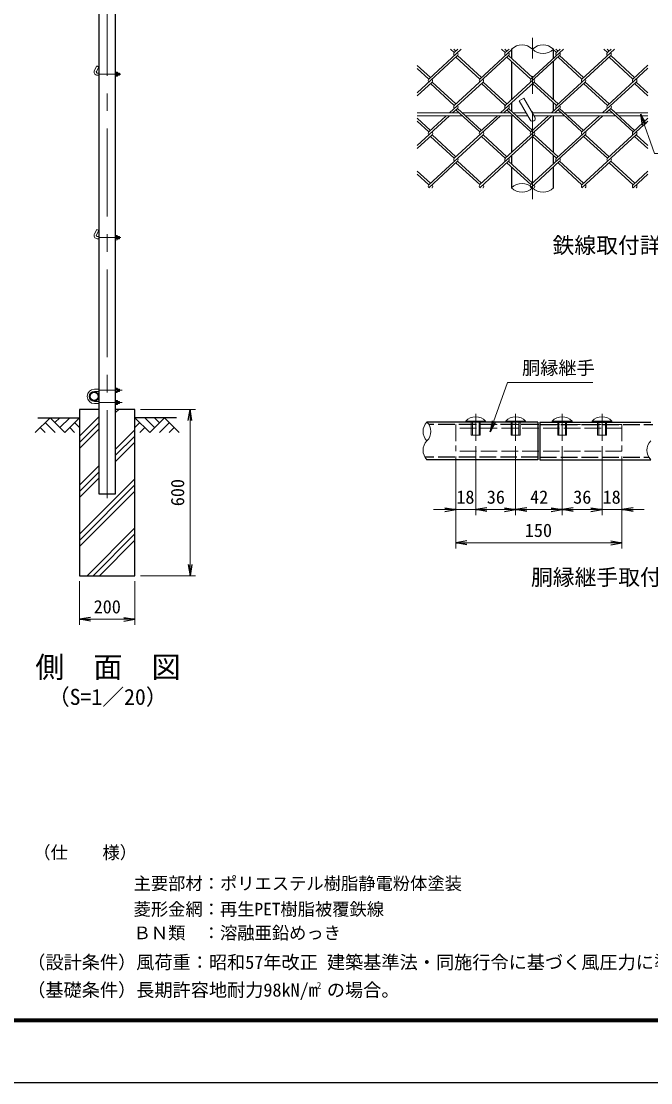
# Model space of a CAD drawing. Units: millimetres, scale not verified, with parts at other scales. Extents: x -4200 to 4200, y -2970 to 2970.
# Drawn here: x -354 to 1919, y -2970 to 861 of the extents above; entities that cross this region are included whole.
import ezdxf
from ezdxf.enums import TextEntityAlignment as Align

# ---------------------------------------------------------------- set-up
doc = ezdxf.new("R2010")
doc.units = ezdxf.units.MM
doc.header["$LTSCALE"] = 10
doc.linetypes.add('DASHED', pattern=[7.5, 6, -1.5])
doc.linetypes.add('USER1', pattern=[50.8, 31.75, -6.35, 6.35, -6.35])
for name, color, linetype, lineweight in [('0-0_D-STR1', 1, 'Continuous', 25), ('0-1_D-STR3', 3, 'Continuous', 13), ('0-2_D-BMK', 2, 'USER1', 13), ('0-3_D-STR2', 7, 'Continuous', 13), ('0-4_D-STR-DIM', 7, 'Continuous', 13), ('0-5_0', 7, 'Continuous', 25), ('0-7_D-DCR-HCH', 7, 'Continuous', 13), ('0-8_D-STR4', 7, 'Continuous', 25), ('0-9_D-BGD', 7, 'Continuous', 25), ('0-A_D-STR-TXT', 7, 'Continuous', 13), ('0-B_D-TTL-TXT', 7, 'Continuous', 25), ('0-C_D-TTL', 7, 'Continuous', 25)]:
    doc.layers.add(name, color=color, linetype=linetype, lineweight=lineweight)
doc.styles.add('ＭＳ ゴシック', font='')
doc.styles.get('ＭＳ ゴシック').set_extended_font_data('MS Gothic')

# ---------------------------------------------------------------- blocks, each defined once
blk = doc.blocks.new('_Open')
at = {"layer": '0-5_0'}
blk.add_line((-10, 1.667), (0, 0), dxfattribs=at)
blk.add_lwpolyline([(-10, -1.667), (0, 0), (-10, 0)], dxfattribs=at)

msp = doc.modelspace()

# ---------------------------------------------------------------- linework, layer by layer
at = {"layer": '0-0_D-STR1'}
for p, q in [((1416.33, 759.86), (1416.33, 726.9)), ((1567.58, 727.17), (1567.58, 759.86)), ((1416.33, 716.05), (1416.33, 577.73)), ((1567.58, 577.45), (1567.58, 716.32)), ((1416.33, 566.88), (1416.33, 536.3)), ((1567.58, 536.57), (1567.58, 566.6)), ((1416.33, 519.86), (1416.33, 387.13)), ((1567.58, 386.86), (1567.58, 519.86)), ((1416.33, 376.28), (1416.33, 345.7)), ((1567.58, 345.97), (1567.58, 376.01)), ((1416.33, 334.85), (1416.33, 259.86)), ((1567.58, 259.86), (1567.58, 335.12)), ((1510.85, -585.5), (1110.85, -585.5)), ((1510.85, -585.5), (1510.85, -721.5)), ((1518.85, -585.5), (1518.85, -721.5)), ((1518.85, -585.5), (1918.85, -585.5)), ((1510.85, -721.5), (1110.85, -721.5)), ((1518.85, -721.5), (1918.85, -721.5))]:
    msp.add_line(p, q, dxfattribs=at)
at = {"layer": '0-0_D-STR1', "linetype": 'DASHED'}
for p, q in [((1510.85, -594.7), (1118.01, -594.7)), ((1518.85, -594.7), (1926.01, -594.7)), ((1510.85, -712.3), (1103.7, -712.3)), ((1518.85, -712.3), (1911.7, -712.3))]:
    msp.add_line(p, q, dxfattribs=at)
at = {"layer": '0-0_D-STR1'}
msp.add_lwpolyline([(-73.72, 1276), (-73.72, -845), (-13.22, -845), (-13.22, 1276)], dxfattribs=at)
for radius in [17, 14.7]:
    msp.add_circle((-90.72, -493), radius, dxfattribs=at)
at = {"layer": '0-1_D-STR3'}
for p, q in [((-80.65, 699.59), (-89.65, 684)), ((-73.72, 695.59), (-82.72, 680)), ((-73.72, 695.59), (-80.65, 699.59)), ((-79.26, 674), (-73.72, 674)), ((-79.26, 666), (-73.72, 666)), ((-13.22, 677.5), (-13.22, 662.5)), ((-13.22, 677.5), (-7.42, 677.5)), ((-7.42, 673.75), (-13.22, 673.75)), ((-7.42, 666.25), (-13.22, 666.25)), ((-13.22, 662.5), (-7.42, 662.5)), ((-6.72, 675.92), (-6.72, 664.35)), ((-6.72, 674), (-0.46, 674)), ((-6.72, 673.3), (0.24, 673.3)), ((-6.72, 666.7), (0.24, 666.7)), ((-6.72, 666), (-0.46, 666)), ((-0.46, 674), (-0.46, 666)), ((0.74, 672.8), (-0.46, 674)), ((-0.46, 666), (0.74, 667.2)), ((0.74, 672.8), (0.74, 667.2)), ((0.74, 672.8), (0.74, 667.2)), ((1443.48, 573.83), (1460.8, 583.83)), ((1460.8, 583.83), (1500.62, 514.86)), ((1443.48, 573.83), (1483.3, 504.86)), ((1227.2, 529.86), (1075.29, 529.86)), ((1238.12, 519.86), (1075.29, 519.86)), ((1411.52, 529.86), (1239.05, 529.86)), ((1422.44, 519.86), (1249.96, 519.86)), ((1468.86, 529.86), (1423.37, 529.86)), ((1474.64, 519.86), (1434.28, 519.86)), ((1595.84, 529.86), (1491.96, 529.86)), ((1606.76, 519.86), (1497.73, 519.86)), ((1780.16, 529.86), (1607.68, 529.86)), ((1791.08, 519.86), (1618.6, 519.86)), ((1908.62, 529.86), (1792, 529.86)), ((1908.62, 519.86), (1802.92, 519.86)), ((-80.65, 109.59), (-89.65, 94)), ((-73.72, 105.59), (-82.72, 90)), ((-73.72, 105.59), (-80.65, 109.59)), ((-79.26, 84), (-73.72, 84)), ((-13.22, 87.5), (-13.22, 72.5)), ((-13.22, 87.5), (-7.42, 87.5)), ((-7.42, 83.75), (-13.22, 83.75)), ((-6.72, 85.92), (-6.72, 74.35)), ((-6.72, 84), (-0.46, 84)), ((-6.72, 83.3), (0.24, 83.3)), ((-6.72, 76.7), (0.24, 76.7)), ((-0.46, 84), (-0.46, 76)), ((0.74, 82.8), (-0.46, 84)), ((-0.46, 76), (0.74, 77.2)), ((0.74, 82.8), (0.74, 77.2)), ((0.74, 82.8), (0.74, 77.2)), ((-79.26, 76), (-73.72, 76)), ((-7.42, 76.25), (-13.22, 76.25)), ((-13.22, 72.5), (-7.42, 72.5)), ((-6.72, 76), (-0.46, 76)), ((-89.72, -467), (-73.72, -467)), ((-89.72, -475), (-73.72, -475)), ((-13.22, -463.5), (-7.42, -463.5)), ((-7.42, -467.25), (-13.22, -467.25)), ((-7.42, -474.75), (-13.22, -474.75)), ((-6.72, -465.08), (-6.72, -476.65)), ((-6.72, -467), (-0.92, -467)), ((-6.72, -467.7), (-0.22, -467.7)), ((-6.72, -474.3), (-0.22, -474.3)), ((-6.72, -475), (-0.92, -475)), ((-0.92, -467), (0.28, -468.2)), ((-0.92, -475), (-0.92, -467)), ((0.28, -473.8), (-0.92, -475)), ((0.28, -473.8), (0.28, -468.2)), ((-89.72, -511), (-73.72, -511)), ((-89.72, -519), (-73.72, -519)), ((-13.22, -522.5), (-13.22, -507.5)), ((-13.22, -507.5), (-7.42, -507.5)), ((-7.42, -511.25), (-13.22, -511.25)), ((-7.42, -518.75), (-13.22, -518.75)), ((-13.22, -522.5), (-7.42, -522.5)), ((-6.72, -520.92), (-6.72, -509.35)), ((-6.72, -511), (-0.92, -511)), ((-6.72, -511.7), (-0.22, -511.7)), ((-6.72, -518.3), (-0.22, -518.3)), ((-6.72, -519), (-0.92, -519)), ((-0.92, -511), (0.28, -512.2)), ((0.28, -517.8), (0.28, -512.2)), ((1251.25, -582.72), (1322.45, -582.72)), ((1251.25, -582.72), (1251.25, -585.5)), ((1251.25, -585.5), (1322.45, -585.5)), ((1322.45, -582.72), (1322.45, -585.5)), ((1395.25, -582.72), (1466.45, -582.72)), ((1395.25, -582.72), (1395.25, -585.5)), ((1395.25, -585.5), (1466.45, -585.5)), ((1466.45, -582.72), (1466.45, -585.5)), ((1634.45, -582.72), (1563.25, -582.72)), ((1563.25, -582.72), (1563.25, -585.5)), ((1634.45, -585.5), (1563.25, -585.5)), ((1634.45, -582.72), (1634.45, -585.5)), ((1778.45, -582.72), (1707.25, -582.72)), ((1707.25, -582.72), (1707.25, -585.5)), ((1778.45, -585.5), (1707.25, -585.5)), ((1778.45, -582.72), (1778.45, -585.5))]:
    msp.add_line(p, q, dxfattribs=at)
at = {"layer": '0-1_D-STR3', "linetype": 'DASHED'}
for p, q in [((1214.85, -594.7), (1214.85, -690.29)), ((1814.85, -594.7), (1214.85, -594.7)), ((1814.85, -607.5), (1214.85, -607.5)), ((1270.85, -585.5), (1270.85, -633.5)), ((1274.85, -585.5), (1274.85, -633.5)), ((1298.85, -585.5), (1298.85, -633.5)), ((1302.85, -585.5), (1302.85, -633.5)), ((1414.85, -585.5), (1414.85, -633.5)), ((1418.85, -585.5), (1418.85, -633.5)), ((1442.85, -585.5), (1442.85, -633.5)), ((1446.85, -585.5), (1446.85, -633.5)), ((1582.85, -585.5), (1582.85, -633.5)), ((1586.85, -585.5), (1586.85, -633.5)), ((1610.85, -585.5), (1610.85, -633.5)), ((1614.85, -585.5), (1614.85, -633.5)), ((1726.85, -585.5), (1726.85, -633.5)), ((1730.85, -585.5), (1730.85, -633.5)), ((1754.85, -585.5), (1754.85, -633.5)), ((1758.85, -585.5), (1758.85, -633.5)), ((1814.85, -594.7), (1814.85, -690.29)), ((1270.85, -633.5), (1302.85, -633.5)), ((1414.85, -633.5), (1446.85, -633.5)), ((1614.85, -633.5), (1582.85, -633.5)), ((1758.85, -633.5), (1726.85, -633.5)), ((1814.85, -690.29), (1214.85, -690.29))]:
    msp.add_line(p, q, dxfattribs=at)
at = {"layer": '0-1_D-STR3'}
for points in [[(-13.22, -463.5), (-13.22, -478.5), (-7.42, -478.5)], [(0.28, -517.8), (-0.92, -519), (-0.92, -511)]]:
    msp.add_lwpolyline(points, dxfattribs=at)
for centre, radius, start, end in [((-79.26, 678), 12, 150, 270), ((-79.26, 678), 4, 150, 270), ((-17.12, 670), 10.39, 338.85295, 21.14705), ((-9.52, 675.62), 2.81, 318.21899, 41.78101), ((-9.58, 664.37), 2.86, 319.0514, 40.9486), ((1491.96, 509.86), 10, 210, 30), ((-79.26, 88), 12, 150, 270), ((-79.26, 88), 4, 150, 270), ((-17.12, 80), 10.39, 338.85295, 21.14705), ((-9.52, 85.62), 2.81, 318.21899, 41.78101), ((-9.58, 74.37), 2.86, 319.0514, 40.9486), ((-89.72, -493), 26, 90, 270), ((-89.72, -493), 18, 90, 270), ((-17.12, -471), 10.39, 338.85295, 21.14705), ((-9.52, -465.38), 2.81, 318.21899, 41.78101), ((-9.58, -476.63), 2.86, 319.0514, 40.9486), ((-17.12, -515), 10.39, 338.85295, 21.14705), ((-9.58, -509.38), 2.86, 319.0514, 40.9486), ((-9.52, -520.63), 2.81, 318.21899, 41.78101), ((1286.85, -613.1), 46.8, 40.47549, 139.52451), ((1430.85, -613.1), 46.8, 40.47549, 139.52451), ((1598.85, -613.1), 46.8, 40.47549, 139.52451), ((1742.85, -613.1), 46.8, 40.47549, 139.52451)]:
    msp.add_arc(centre, radius, start, end, dxfattribs=at)
at = {"layer": '0-2_D-BMK'}
for p, q in [((-43.47, -860), (-43.47, 1300)), ((1491.96, 218.19), (1491.96, 801.52)), ((-73.72, 670), (5.63, 670)), ((-73.72, 80), (5.63, 80)), ((-73.72, -471), (9.87, -471)), ((-73.72, -515), (9.87, -515)), ((1286.85, -556.36), (1286.85, -652.79)), ((1430.85, -556.36), (1430.85, -652.79)), ((1598.85, -556.36), (1598.85, -652.79)), ((1742.85, -556.36), (1742.85, -652.79))]:
    msp.add_line(p, q, dxfattribs=at)
at = {"layer": '0-3_D-STR2'}
for p, q in [((1221.25, 736.76), (1075.29, 603.01)), ((1234.61, 759.86), (1117.25, 652.31)), ((1209.41, 747.61), (1196.05, 759.86)), ((1215.33, 753.04), (1207.89, 759.86)), ((1222.77, 759.86), (1209.41, 747.61)), ((1405.57, 736.76), (1209.41, 557.01)), ((1301.57, 652.31), (1215.33, 731.34)), ((1307.49, 657.74), (1221.25, 736.76)), ((1418.93, 759.86), (1301.57, 652.31)), ((1393.73, 747.61), (1380.37, 759.86)), ((1399.65, 753.04), (1392.21, 759.86)), ((1407.09, 759.86), (1393.73, 747.61)), ((1589.89, 736.76), (1393.73, 557.01)), ((1485.89, 652.31), (1399.65, 731.34)), ((1491.81, 657.74), (1405.57, 736.76)), ((1603.25, 759.86), (1485.89, 652.31)), ((1578.05, 747.61), (1564.69, 759.86)), ((1583.97, 753.04), (1576.53, 759.86)), ((1591.41, 759.86), (1578.05, 747.61)), ((1774.21, 736.76), (1578.05, 557.01)), ((1670.21, 652.31), (1583.97, 731.34)), ((1676.13, 657.74), (1589.89, 736.76)), ((1787.57, 759.86), (1670.21, 652.31)), ((1762.37, 747.61), (1749.01, 759.86)), ((1768.29, 753.04), (1760.85, 759.86)), ((1775.73, 759.86), (1762.37, 747.61)), ((1854.53, 652.31), (1768.29, 731.34)), ((1860.45, 657.74), (1774.21, 736.76)), ((1123.17, 657.74), (1075.29, 701.61)), ((1117.25, 652.31), (1075.29, 690.76)), ((1908.62, 691.03), (1762.37, 557.01)), ((1908.62, 701.88), (1854.53, 652.31)), ((1129.09, 641.46), (1075.29, 592.16)), ((1209.41, 557.01), (1123.17, 636.04)), ((1215.33, 562.44), (1129.09, 641.46)), ((1313.41, 641.46), (1191.62, 529.86)), ((1393.73, 557.01), (1307.49, 636.04)), ((1399.65, 562.44), (1313.41, 641.46)), ((1497.73, 641.46), (1375.94, 529.86)), ((1578.05, 557.01), (1491.81, 636.04)), ((1583.97, 562.44), (1497.73, 641.46)), ((1682.05, 641.46), (1560.25, 529.86)), ((1762.37, 557.01), (1676.13, 636.04)), ((1768.29, 562.44), (1682.05, 641.46)), ((1866.37, 641.46), (1744.57, 529.86)), ((1908.62, 591.89), (1860.45, 636.04)), ((1908.62, 602.74), (1866.37, 641.46)), ((1221.25, 546.16), (1203.46, 529.86)), ((1301.57, 461.71), (1215.33, 540.74)), ((1307.49, 467.14), (1221.25, 546.16)), ((1405.57, 546.16), (1387.78, 529.86)), ((1485.89, 461.71), (1399.65, 540.74)), ((1491.81, 467.14), (1405.57, 546.16)), ((1589.89, 546.16), (1572.1, 529.86)), ((1670.21, 461.71), (1583.97, 540.74)), ((1676.13, 467.14), (1589.89, 546.16)), ((1774.21, 546.16), (1756.42, 529.86)), ((1854.68, 461.58), (1768.29, 540.74)), ((1860.6, 467), (1774.21, 546.16)), ((1192.54, 519.86), (1075.29, 412.42)), ((1123.17, 467.14), (1075.29, 511.01)), ((1117.25, 461.71), (1075.29, 500.16)), ((1180.7, 519.86), (1117.25, 461.71)), ((1376.86, 519.86), (1209.41, 366.41)), ((1365.02, 519.86), (1301.57, 461.71)), ((1561.18, 519.86), (1393.73, 366.41)), ((1549.34, 519.86), (1485.89, 461.71)), ((1745.5, 519.86), (1578.05, 366.41)), ((1733.66, 519.86), (1670.21, 461.71)), ((1908.62, 500.16), (1762.52, 366.28)), ((1908.62, 511.01), (1854.68, 461.58)), ((1129.09, 450.86), (1075.29, 401.56)), ((1313.56, 450.73), (1117.4, 270.98)), ((1209.56, 366.28), (1123.17, 445.44)), ((1215.48, 371.7), (1129.09, 450.86)), ((1497.73, 450.86), (1301.57, 271.12)), ((1393.73, 366.41), (1307.49, 445.44)), ((1399.65, 371.84), (1313.41, 450.86)), ((1682.05, 450.86), (1485.89, 271.12)), ((1578.05, 366.41), (1491.81, 445.44)), ((1583.97, 371.84), (1497.73, 450.86)), ((1866.52, 450.73), (1670.36, 270.98)), ((1762.52, 366.28), (1676.13, 445.44)), ((1768.44, 371.7), (1682.05, 450.86)), ((1908.62, 401.29), (1860.6, 445.3)), ((1908.62, 412.14), (1866.52, 450.73)), ((1221.4, 355.43), (1117.1, 259.86)), ((1301.57, 271.12), (1215.33, 350.14)), ((1307.49, 276.54), (1221.25, 355.56)), ((1405.57, 355.56), (1301.13, 259.86)), ((1485.89, 271.12), (1399.65, 350.14)), ((1491.81, 276.54), (1405.57, 355.56)), ((1589.89, 355.56), (1485.45, 259.86)), ((1670.36, 270.98), (1583.97, 350.14)), ((1676.28, 276.41), (1589.89, 355.56)), ((1774.36, 355.43), (1670.06, 259.86)), ((1854.82, 270.84), (1768.44, 350)), ((1860.74, 276.27), (1774.36, 355.43)), ((1123.32, 276.41), (1075.29, 320.41)), ((1117.4, 270.98), (1075.29, 309.56)), ((1908.62, 309.29), (1854.68, 259.86)), ((1908.62, 320.14), (1854.82, 270.84)), ((1129.24, 260.13), (1128.94, 259.86)), ((1129.54, 259.86), (1129.24, 260.13)), ((1313.41, 260.26), (1312.97, 259.86)), ((1313.86, 259.86), (1313.41, 260.26)), ((1497.73, 260.26), (1497.29, 259.86)), ((1498.18, 259.86), (1497.73, 260.26)), ((1682.2, 260.13), (1681.9, 259.86)), ((1682.49, 259.86), (1682.2, 260.13)), ((1866.67, 259.99), (1866.52, 259.86)), ((1866.81, 259.86), (1866.67, 259.99))]:
    msp.add_line(p, q, dxfattribs=at)
for centre, start, end in [((1215.32, 742.17), 137.5, 222.5), ((1215.32, 742.17), 317.5, 42.5), ((1399.64, 742.17), 137.5, 222.5), ((1399.64, 742.17), 317.5, 42.5), ((1583.96, 742.17), 137.5, 222.5), ((1583.96, 742.17), 317.5, 42.5), ((1768.27, 742.17), 137.5, 222.5), ((1768.27, 742.17), 317.5, 42.5), ((1123.3, 646.74), 137.5, 222.5), ((1123.3, 646.74), 317.5, 42.5), ((1307.49, 646.89), 137.5, 222.5), ((1307.49, 646.89), 317.5, 42.5), ((1491.81, 646.89), 137.5, 222.5), ((1491.81, 646.89), 317.5, 42.5), ((1676.26, 646.74), 137.5, 222.5), ((1676.26, 646.74), 317.5, 42.5), ((1860.58, 646.74), 137.5, 222.5), ((1860.58, 646.74), 317.5, 42.5), ((1215.32, 551.58), 137.5, 222.5), ((1215.32, 551.58), 317.5, 42.5), ((1399.8, 551.45), 137.5, 222.5), ((1399.8, 551.45), 317.5, 42.5), ((1584.12, 551.45), 137.5, 222.5), ((1584.12, 551.45), 317.5, 42.5), ((1768.44, 551.45), 137.5, 222.5), ((1768.44, 551.45), 317.5, 42.5), ((1123.45, 456), 137.5, 222.5), ((1123.45, 456), 317.5, 42.5), ((1307.64, 456.15), 137.5, 222.5), ((1307.64, 456.15), 317.5, 42.5), ((1491.96, 456.15), 137.5, 222.5), ((1491.96, 456.15), 317.5, 42.5), ((1676.41, 456), 137.5, 222.5), ((1676.41, 456), 317.5, 42.5), ((1860.73, 456), 137.5, 222.5), ((1860.73, 456), 317.5, 42.5), ((1215.32, 360.98), 137.5, 222.5), ((1215.32, 360.98), 317.5, 42.5), ((1399.8, 360.85), 137.5, 222.5), ((1399.8, 360.85), 317.5, 42.5), ((1584.12, 360.85), 137.5, 222.5), ((1584.12, 360.85), 317.5, 42.5), ((1768.44, 360.85), 137.5, 222.5), ((1768.44, 360.85), 317.5, 42.5), ((1123.45, 265.41), 137.5, 222.5), ((1123.45, 265.41), 317.5, 42.5), ((1307.64, 265.55), 137.5, 222.5), ((1307.64, 265.55), 317.5, 42.5), ((1491.96, 265.55), 137.5, 222.5), ((1491.96, 265.55), 317.5, 42.5), ((1676.41, 265.41), 137.5, 222.5), ((1676.41, 265.41), 317.5, 42.5), ((1860.73, 265.41), 137.5, 222.5), ((1860.73, 265.41), 317.5, 42.5)]:
    msp.add_arc(centre, 8.03, start, end, dxfattribs=at)
at = {"layer": '0-4_D-STR-DIM'}
for p, q in [((76.53, -540), (275.54, -540)), ((255.54, -1100), (255.54, -580)), ((1286.85, -672.79), (1286.85, -921.5)), ((1286.85, -672.79), (1286.85, -921.5)), ((1430.85, -672.79), (1430.85, -921.5)), ((1430.85, -672.79), (1430.85, -921.5)), ((1598.85, -672.79), (1598.85, -921.5)), ((1598.85, -672.79), (1598.85, -921.5)), ((1742.85, -672.79), (1742.85, -921.5)), ((1742.85, -672.79), (1742.85, -921.5)), ((1214.85, -710.29), (1214.85, -921.5)), ((1214.85, -710.29), (1214.85, -1041.5)), ((1814.85, -710.29), (1814.85, -921.5)), ((1814.85, -710.29), (1814.85, -1041.5)), ((1174.85, -901.5), (1134.85, -901.5)), ((1214.85, -901.5), (1286.85, -901.5)), ((1326.85, -901.5), (1366.85, -901.5)), ((1326.85, -901.5), (1390.85, -901.5)), ((1470.85, -901.5), (1558.85, -901.5)), ((1638.85, -901.5), (1702.85, -901.5)), ((1702.85, -901.5), (1662.85, -901.5)), ((1742.85, -901.5), (1814.85, -901.5)), ((1854.85, -901.5), (1894.85, -901.5)), ((1254.85, -1021.5), (1774.85, -1021.5)), ((76.53, -1140), (275.54, -1140)), ((-143.47, -1160), (-143.47, -1317.32)), ((56.53, -1160), (56.53, -1317.32)), ((-103.47, -1297.32), (16.53, -1297.32))]:
    msp.add_line(p, q, dxfattribs=at)
for centre, radius, start, end in [((1454.15, 721.8), 53.65, 45.18146, 134.81854), ((1529.77, 721.8), 53.65, 45.18146, 134.81854), ((1529.77, 797.91), 53.65, 225.18146, 314.81854), ((1454.15, 221.8), 53.65, 45.18146, 134.81854), ((1454.15, 297.91), 53.65, 225.18146, 314.81854), ((1529.77, 297.91), 53.65, 225.18146, 314.81854), ((1145.07, -619.5), 48.24, 135.18146, 224.81854), ((1076.64, -619.5), 48.24, 315.18146, 44.81854), ((1145.07, -687.5), 48.24, 135.18146, 224.81854), ((1953.07, -687.5), 48.24, 135.18146, 224.81854)]:
    msp.add_arc(centre, radius, start, end, dxfattribs=at)
at = {"layer": '0-7_D-DCR-HCH'}
for p, q in [((-249.9, -570), (-303.11, -623.21)), ((-249.9, -570), (-196.68, -623.21)), ((-232.16, -587.74), (-214.42, -570)), ((-214.42, -605.47), (-178.95, -570)), ((-196.68, -623.21), (-143.47, -570)), ((-143.47, -637.04), (-73.72, -567.29)), ((-13.22, -550.99), (-2.23, -540)), ((109.74, -623.21), (56.53, -570)), ((127.48, -605.47), (92, -570)), ((162.95, -570), (109.74, -623.21)), ((145.31, -587.83), (127.48, -570)), ((162.95, -570), (216.16, -623.21)), ((-285.37, -605.47), (-267.55, -623.21)), ((-267.63, -587.74), (-232, -623.21)), ((-178.95, -605.47), (-161.13, -623.21)), ((-161.21, -587.74), (-143.47, -605.39)), ((-143.47, -659.14), (-73.72, -589.39)), ((-143.47, -681.24), (-73.72, -611.49)), ((74.27, -587.74), (56.53, -605.39)), ((92, -605.47), (74.18, -623.21)), ((180.69, -587.74), (145.05, -623.21)), ((198.43, -605.47), (180.61, -623.21)), ((-13.22, -683.57), (56.53, -613.82)), ((-13.22, -705.67), (56.53, -635.92)), ((-13.22, -727.77), (56.53, -658.02)), ((-143.47, -813.82), (-73.72, -744.07)), ((-143.47, -835.92), (-73.72, -766.17)), ((-143.47, -858.02), (-73.72, -788.27)), ((-143.47, -990.6), (56.53, -790.6)), ((-143.47, -1012.7), (56.53, -812.7)), ((-143.47, -1034.79), (56.53, -834.79)), ((-116.1, -1140), (56.53, -967.37)), ((-94, -1140), (56.53, -989.47)), ((-71.9, -1140), (56.53, -1011.57))]:
    msp.add_line(p, q, dxfattribs=at)
at = {"layer": '0-8_D-STR4'}
msp.add_line((56.53, -540), (-13.22, -540), dxfattribs=at)
msp.add_lwpolyline([(-73.72, -540), (-143.47, -540), (-143.47, -1140), (56.53, -1140), (56.53, -540)], dxfattribs=at)
at = {"layer": '0-9_D-BGD'}
for p, q in [((-293.47, -570), (-143.47, -570)), ((206.53, -570), (56.53, -570))]:
    msp.add_line(p, q, dxfattribs=at)
at = {"layer": '0-A_D-STR-TXT'}
for points in [[(2113.7, 383.12), (1932.82, 383.12), (1883.17, 523.34)], [(1709.76, -442.58), (1401.73, -442.58), (1339.46, -618.98)]]:
    msp.add_lwpolyline(points, dxfattribs=at)
at = {"layer": '0-C_D-TTL', "color": 2}
msp.add_lwpolyline([(-4200, 2970), (4200, 2970), (4200, -2970), (-4200, -2970)], close=True, dxfattribs=at)
at = {"layer": '0-C_D-TTL'}
for points in [[(-3930, 2750), (3930, 2750), (3930, -2750), (-3930, -2750)], [(-3927.5, 2747.5), (3927.5, 2747.5), (3927.5, -2747.5), (-3927.5, -2747.5)], [(-3925, 2745), (3925, 2745), (3925, -2745), (-3925, -2745)], [(-3922.5, 2742.5), (3922.5, 2742.5), (3922.5, -2742.5), (-3922.5, -2742.5)], [(-3920, 2740), (3920, 2740), (3920, -2740), (-3920, -2740)]]:
    msp.add_lwpolyline(points, close=True, dxfattribs=at)

# ---------------------------------------------------------------- block references
at = {"layer": '0-4_D-STR-DIM', "xscale": 4, "yscale": 4}
for p, rotation in [((255.54, -540), 90), ((1286.85, -901.5), 180), ((1286.85, -901.5), 180), ((1430.85, -901.5), 180), ((1598.85, -901.5), 180), ((1814.85, -901.5), 180), ((1214.85, -1021.5), 180), ((255.54, -1140), 270), ((-143.47, -1297.32), 180)]:
    msp.add_blockref('_Open', p, dxfattribs=dict(at, rotation=rotation))
for p in [(1214.85, -901.5), (1430.85, -901.5), (1598.85, -901.5), (1742.85, -901.5), (1742.85, -901.5), (1814.85, -1021.5), (56.53, -1297.32)]:
    msp.add_blockref('_Open', p, dxfattribs=at)
at = {"layer": '0-A_D-STR-TXT', "xscale": 4, "yscale": 4}
for p, rotation in [((1882.5, 525.22), 109.50173), ((1338.8, -620.86), 250.55783)]:
    msp.add_blockref('_Open', p, dxfattribs=dict(at, rotation=rotation))

# ---------------------------------------------------------------- texts
at = {"layer": '0-4_D-STR-DIM', "style": 'ＭＳ ゴシック'}
msp.add_text('600', height=48.09, rotation=90, dxfattribs=at).set_placement((248.79, -889.25), align=Align.BOTTOM_LEFT)
for s, p in [('18', (1216.83, -894.75)), ('36', (1326.75, -894.75)), ('42', (1483.13, -894.75)), ('36', (1638.75, -894.75)), ('18', (1744.83, -894.75)), ('150', (1464.2, -1014.75)), ('200', (-92.47, -1290.57))]:
    msp.add_text(s, height=48.09, dxfattribs=at).set_placement(p, align=Align.BOTTOM_LEFT)
at = {"layer": '0-A_D-STR-TXT', "style": 'ＭＳ ゴシック'}
msp.add_text('胴縁継手', height=48.09, dxfattribs=at).set_placement((1454.17, -428.6), align=Align.BOTTOM_LEFT)
at = {"layer": '0-B_D-TTL-TXT', "style": 'ＭＳ ゴシック'}
for s, height, p in [('鉄線取付詳細', 57.7, (1564.36, 6.09)), ('胴縁継手取付詳細', 57.7, (1486.39, -1191.65)), ('側\u3000面\u3000図', 76.98, (-303.37, -1531.61)), ('（S=1／20）', 57.7, (-257.89, -1623.59)), ('（仕\u3000\u3000様）', 45.75, (-310.46, -2175.49)), ('主要部材：ポリエステル樹脂静電粉体塗装', 45.75, (51.5, -2287.29)), ('菱形金網：再生PET樹脂被覆鉄線', 45.75, (51.5, -2380.07)), ('ＢＮ類\u3000：溶融亜鉛めっき', 45.75, (51.5, -2465.71)), ('（設計条件）風荷重：昭和57年改正 建築基準法・同施行令に基づく風圧力に準拠。', 48.09, (-332.45, -2573.6)), ('（基礎条件）長期許容地耐力98kN/m の場合。', 48.09, (-332.45, -2673.6)), ('2', 24.05, (713.02, -2637.79))]:
    msp.add_text(s, height=height, dxfattribs=at).set_placement(p, align=Align.BOTTOM_LEFT)

doc.saveas('drawing.dxf')
